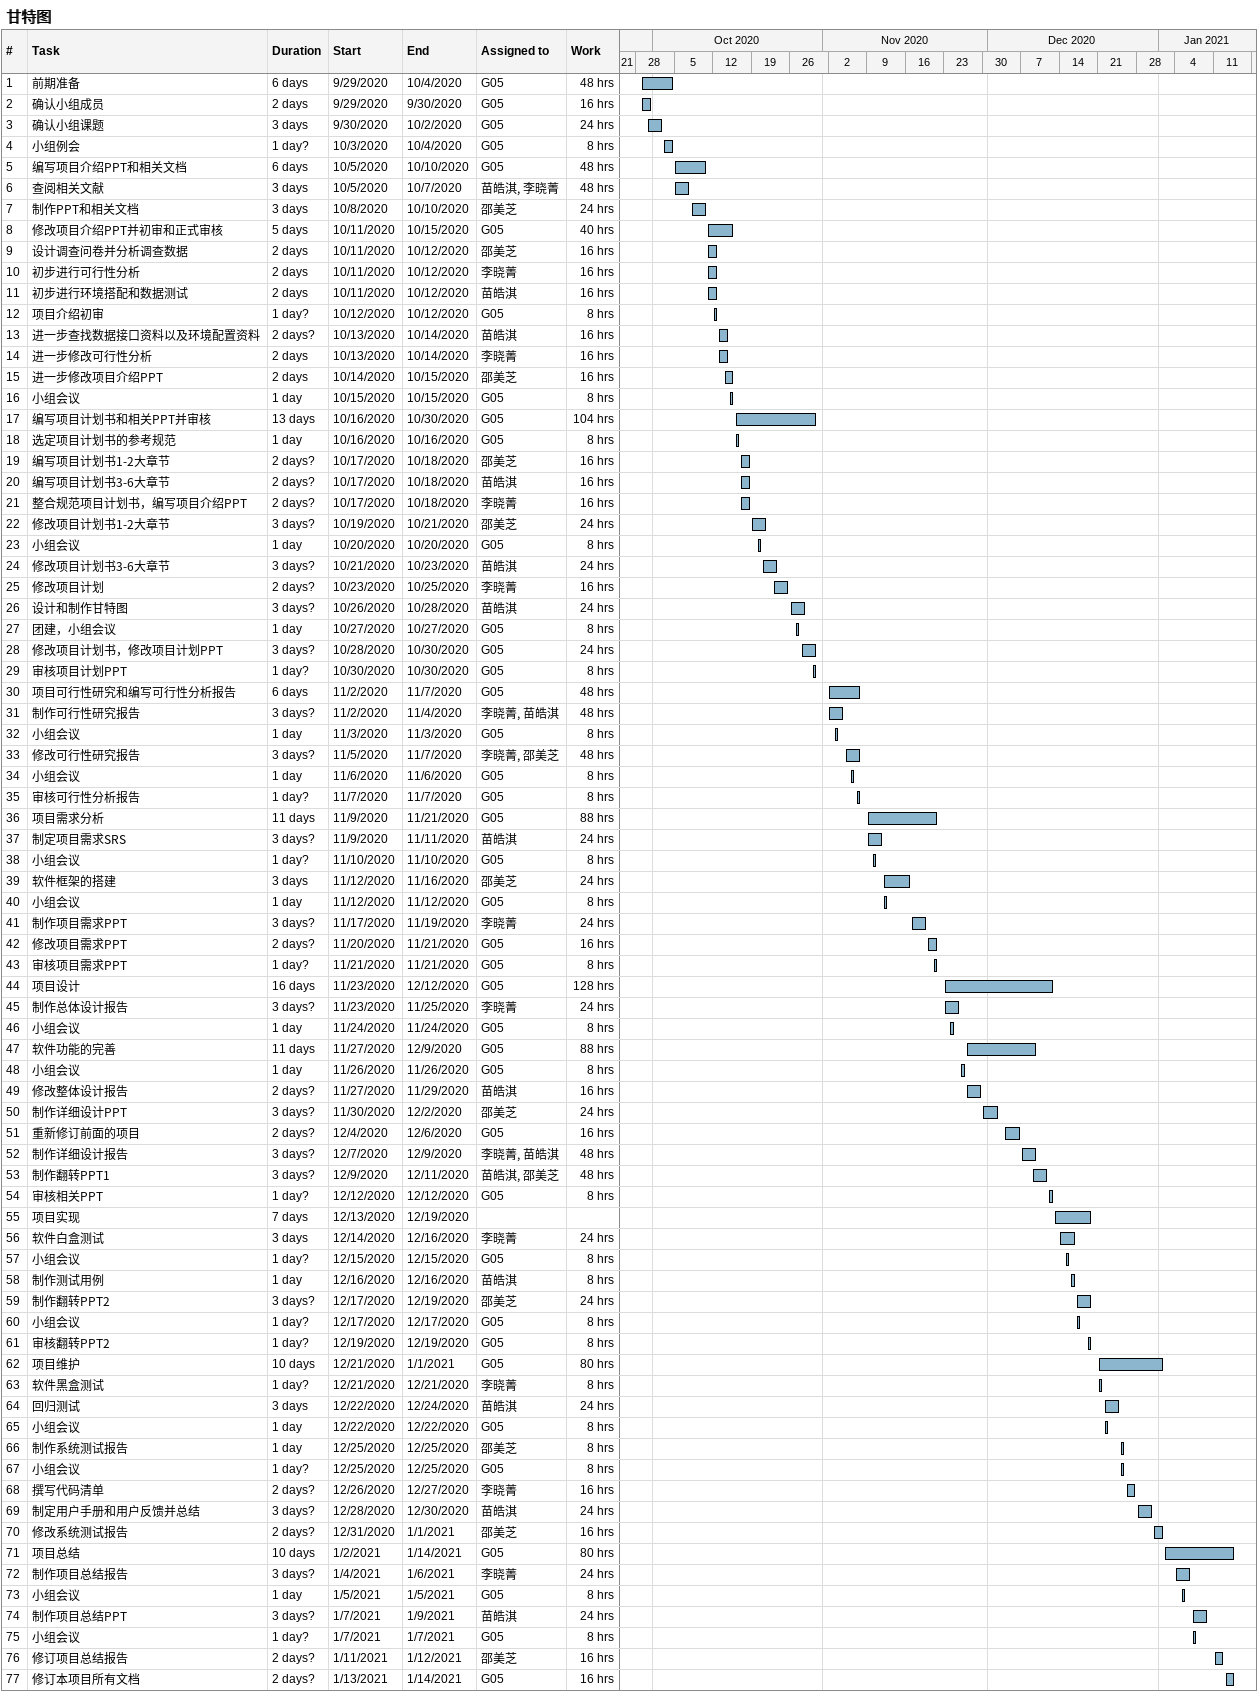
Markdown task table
甘特图

| ID | Task | Duration | Start | Finish | Resources | Work (h) |
|---|---|---|---|---|---|---|
| 1 | 前期准备 | 6d | 2020-09-29 | 2020-10-04 | G05 | 48 |
| 2 | 确认小组成员 | 2d | 2020-09-29 | 2020-09-30 | G05 | 16 |
| 3 | 确认小组课题 | 3d | 2020-09-30 | 2020-10-02 | G05 | 24 |
| 4 | 小组例会 | 1d? | 2020-10-03 | 2020-10-04 | G05 | 8 |
| 5 | 编写项目介绍PPT和相关文档 | 6d | 2020-10-05 | 2020-10-10 | G05 | 48 |
| 6 | 查阅相关文献 | 3d | 2020-10-05 | 2020-10-07 | 苗皓淇, 李晓菁 | 48 |
| 7 | 制作PPT和相关文档 | 3d | 2020-10-08 | 2020-10-10 | 邵美芝 | 24 |
| 8 | 修改项目介绍PPT并初审和正式审核 | 5d | 2020-10-11 | 2020-10-15 | G05 | 40 |
| 9 | 设计调查问卷并分析调查数据 | 2d | 2020-10-11 | 2020-10-12 | 邵美芝 | 16 |
| 10 | 初步进行可行性分析 | 2d | 2020-10-11 | 2020-10-12 | 李晓菁 | 16 |
| 11 | 初步进行环境搭配和数据测试 | 2d | 2020-10-11 | 2020-10-12 | 苗皓淇 | 16 |
| 12 | 项目介绍初审 | 1d? | 2020-10-12 | 2020-10-12 | G05 | 8 |
| 13 | 进一步查找数据接口资料以及环境配置资料 | 2d? | 2020-10-13 | 2020-10-14 | 苗皓淇 | 16 |
| 14 | 进一步修改可行性分析 | 2d | 2020-10-13 | 2020-10-14 | 李晓菁 | 16 |
| 15 | 进一步修改项目介绍PPT | 2d | 2020-10-14 | 2020-10-15 | 邵美芝 | 16 |
| 16 | 小组会议 | 1d | 2020-10-15 | 2020-10-15 | G05 | 8 |
| 17 | 编写项目计划书和相关PPT并审核 | 13d | 2020-10-16 | 2020-10-30 | G05 | 104 |
| 18 | 选定项目计划书的参考规范 | 1d | 2020-10-16 | 2020-10-16 | G05 | 8 |
| 19 | 编写项目计划书1-2大章节 | 2d? | 2020-10-17 | 2020-10-18 | 邵美芝 | 16 |
| 20 | 编写项目计划书3-6大章节 | 2d? | 2020-10-17 | 2020-10-18 | 苗皓淇 | 16 |
| 21 | 整合规范项目计划书，编写项目介绍PPT | 2d? | 2020-10-17 | 2020-10-18 | 李晓菁 | 16 |
| 22 | 修改项目计划书1-2大章节 | 3d? | 2020-10-19 | 2020-10-21 | 邵美芝 | 24 |
| 23 | 小组会议 | 1d | 2020-10-20 | 2020-10-20 | G05 | 8 |
| 24 | 修改项目计划书3-6大章节 | 3d? | 2020-10-21 | 2020-10-23 | 苗皓淇 | 24 |
| 25 | 修改项目计划 | 2d? | 2020-10-23 | 2020-10-25 | 李晓菁 | 16 |
| 26 | 设计和制作甘特图 | 3d? | 2020-10-26 | 2020-10-28 | 苗皓淇 | 24 |
| 27 | 团建，小组会议 | 1d | 2020-10-27 | 2020-10-27 | G05 | 8 |
| 28 | 修改项目计划书，修改项目计划PPT | 3d? | 2020-10-28 | 2020-10-30 | G05 | 24 |
| 29 | 审核项目计划PPT | 1d? | 2020-10-30 | 2020-10-30 | G05 | 8 |
| 30 | 项目可行性研究和编写可行性分析报告 | 6d | 2020-11-02 | 2020-11-07 | G05 | 48 |
| 31 | 制作可行性研究报告 | 3d? | 2020-11-02 | 2020-11-04 | 李晓菁, 苗皓淇 | 48 |
| 32 | 小组会议 | 1d | 2020-11-03 | 2020-11-03 | G05 | 8 |
| 33 | 修改可行性研究报告 | 3d? | 2020-11-05 | 2020-11-07 | 李晓菁, 邵美芝 | 48 |
| 34 | 小组会议 | 1d | 2020-11-06 | 2020-11-06 | G05 | 8 |
| 35 | 审核可行性分析报告 | 1d? | 2020-11-07 | 2020-11-07 | G05 | 8 |
| 36 | 项目需求分析 | 11d | 2020-11-09 | 2020-11-21 | G05 | 88 |
| 37 | 制定项目需求SRS | 3d? | 2020-11-09 | 2020-11-11 | 苗皓淇 | 24 |
| 38 | 小组会议 | 1d? | 2020-11-10 | 2020-11-10 | G05 | 8 |
| 39 | 软件框架的搭建 | 3d | 2020-11-12 | 2020-11-16 | 邵美芝 | 24 |
| 40 | 小组会议 | 1d | 2020-11-12 | 2020-11-12 | G05 | 8 |
| 41 | 制作项目需求PPT | 3d? | 2020-11-17 | 2020-11-19 | 李晓菁 | 24 |
| 42 | 修改项目需求PPT | 2d? | 2020-11-20 | 2020-11-21 | G05 | 16 |
| 43 | 审核项目需求PPT | 1d? | 2020-11-21 | 2020-11-21 | G05 | 8 |
| 44 | 项目设计 | 16d | 2020-11-23 | 2020-12-12 | G05 | 128 |
| 45 | 制作总体设计报告 | 3d? | 2020-11-23 | 2020-11-25 | 李晓菁 | 24 |
| 46 | 小组会议 | 1d | 2020-11-24 | 2020-11-24 | G05 | 8 |
| 47 | 软件功能的完善 | 11d | 2020-11-27 | 2020-12-09 | G05 | 88 |
| 48 | 小组会议 | 1d | 2020-11-26 | 2020-11-26 | G05 | 8 |
| 49 | 修改整体设计报告 | 2d? | 2020-11-27 | 2020-11-29 | 苗皓淇 | 16 |
| 50 | 制作详细设计PPT | 3d? | 2020-11-30 | 2020-12-02 | 邵美芝 | 24 |
| 51 | 重新修订前面的项目 | 2d? | 2020-12-04 | 2020-12-06 | G05 | 16 |
| 52 | 制作详细设计报告 | 3d? | 2020-12-07 | 2020-12-09 | 李晓菁, 苗皓淇 | 48 |
| 53 | 制作翻转PPT1 | 3d? | 2020-12-09 | 2020-12-11 | 苗皓淇, 邵美芝 | 48 |
| 54 | 审核相关PPT | 1d? | 2020-12-12 | 2020-12-12 | G05 | 8 |
| 55 | 项目实现 | 7d | 2020-12-13 | 2020-12-19 |  |  |
| 56 | 软件白盒测试 | 3d | 2020-12-14 | 2020-12-16 | 李晓菁 | 24 |
| 57 | 小组会议 | 1d? | 2020-12-15 | 2020-12-15 | G05 | 8 |
| 58 | 制作测试用例 | 1d | 2020-12-16 | 2020-12-16 | 苗皓淇 | 8 |
| 59 | 制作翻转PPT2 | 3d? | 2020-12-17 | 2020-12-19 | 邵美芝 | 24 |
| 60 | 小组会议 | 1d? | 2020-12-17 | 2020-12-17 | G05 | 8 |
| 61 | 审核翻转PPT2 | 1d? | 2020-12-19 | 2020-12-19 | G05 | 8 |
| 62 | 项目维护 | 10d | 2020-12-21 | 2021-01-01 | G05 | 80 |
| 63 | 软件黑盒测试 | 1d? | 2020-12-21 | 2020-12-21 | 李晓菁 | 8 |
| 64 | 回归测试 | 3d | 2020-12-22 | 2020-12-24 | 苗皓淇 | 24 |
| 65 | 小组会议 | 1d | 2020-12-22 | 2020-12-22 | G05 | 8 |
| 66 | 制作系统测试报告 | 1d | 2020-12-25 | 2020-12-25 | 邵美芝 | 8 |
| 67 | 小组会议 | 1d? | 2020-12-25 | 2020-12-25 | G05 | 8 |
| 68 | 撰写代码清单 | 2d? | 2020-12-26 | 2020-12-27 | 李晓菁 | 16 |
| 69 | 制定用户手册和用户反馈并总结 | 3d? | 2020-12-28 | 2020-12-30 | 苗皓淇 | 24 |
| 70 | 修改系统测试报告 | 2d? | 2020-12-31 | 2021-01-01 | 邵美芝 | 16 |
| 71 | 项目总结 | 10d | 2021-01-02 | 2021-01-14 | G05 | 80 |
| 72 | 制作项目总结报告 | 3d? | 2021-01-04 | 2021-01-06 | 李晓菁 | 24 |
| 73 | 小组会议 | 1d | 2021-01-05 | 2021-01-05 | G05 | 8 |
| 74 | 制作项目总结PPT | 3d? | 2021-01-07 | 2021-01-09 | 苗皓淇 | 24 |
| 75 | 小组会议 | 1d? | 2021-01-07 | 2021-01-07 | G05 | 8 |
| 76 | 修订项目总结报告 | 2d? | 2021-01-11 | 2021-01-12 | 邵美芝 | 16 |
| 77 | 修订本项目所有文档 | 2d? | 2021-01-13 | 2021-01-14 | G05 | 16 |
